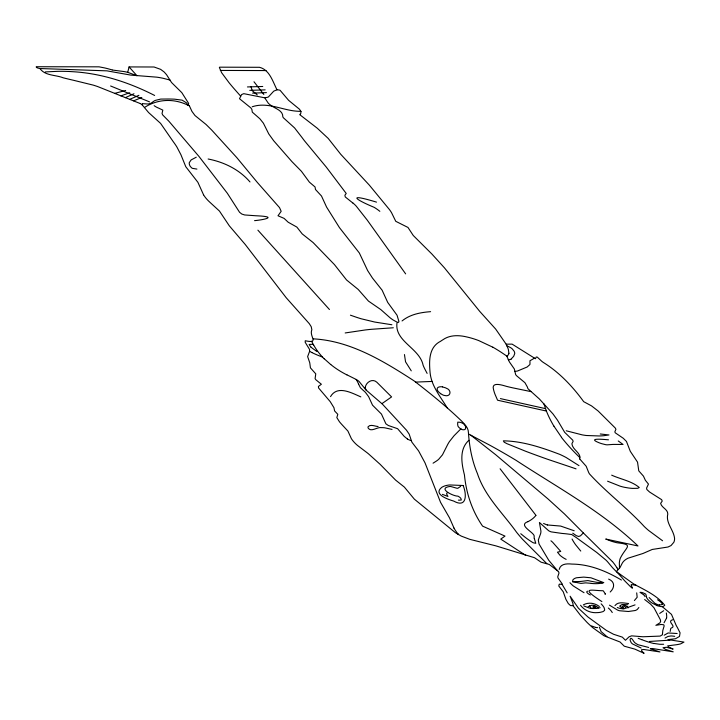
<?xml version="1.0" encoding="UTF-8"?>
<svg xmlns="http://www.w3.org/2000/svg" width="720" height="720" viewBox="0 0 720 720"><rect width="100%" height="100%" fill="white"/><g stroke="black" fill="none" stroke-linecap="round" stroke-linejoin="round"><path stroke-width="1.08" d="M404.451 354.564L405.558 361.836L411.264 370.845M365.247 387.315C366.111 382.239 372.411 378.09 376.83 382.221L391.59 396.909L381.924 403.65M313.317 338.859C350.316 340.785 383.58 361.116 413.883 380.745C430.227 393.345 446.319 406.377 461.223 420.669C464.481 424.035 468.504 427.707 468.45 432.792C469.368 446.598 471.978 460.701 477.405 473.526C484.884 496.431 502.794 513.045 516.483 532.143A194.895 88.173 22.4 0 0 522.207 538.947L546.795 563.598M508.896 353.241L508.347 349.389A66.897 30.267 22.4 0 0 507.888 348.138L506.133 344.16L495.657 329.058L479.754 311.418L444.393 267.786L431.892 254.025L413.262 235.494L407.988 227.457L395.757 221.31L391.617 212.841A54.711 24.75 22.4 0 0 389.52 209.664L369.333 185.13L340.749 154.305L328.203 138.402L317.214 128.169L299.7 114.624L300.078 114.246A28.377 12.843 22.4 0 0 300.744 113.481L301.005 111.501L299.466 109.224L288.612 100.332L280.071 90.279A5.958 2.691 22.4 0 0 276.993 89.802L273.753 91.143L268.389 96.966A13.266 6.003 22.4 0 1 263.934 97.65L243.774 93.663L241.56 94.599L239.508 98.712L250.884 107.937L251.856 109.359L252.306 112.14L259.857 118.764L263.412 123.21L268.758 133.92L273.717 140.796L291.924 161.622L301.419 171.288L309.348 182.097L315.054 186.984L315.486 189.495L321.489 196.002L326.583 207.09L339.426 227.583L359.334 252.972L367.641 270.576L372.438 278.01L382.131 290.205L387.702 302.4L397.053 315.243L398.619 320.481A9.747 4.41 22.4 0 0 398.925 321.246L398.646 322.272A2.448 1.107 22.4 0 1 397.35 322.299L393.021 319.923A28.53 12.906 22.4 0 1 390.087 317.79L380.799 309.582L368.433 301.068L358.209 289.449L346.554 279.972L334.44 264.591L313.101 242.55L302.229 233.928L296.874 227.097L288.18 222.219L284.094 218.385L278.001 215.766L281.178 211.311L279.522 207.612L257.364 182.475L236.817 157.635L211.599 129.951L206.037 124.461L194.994 115.533L191.934 111.375L189.342 105.75M579.753 459.018A13.149 5.949 22.4 0 1 579.798 457.848L579.897 457.092A13.653 6.183 22.4 0 0 579.924 456.462C578.592 451.584 572.625 449.19 571.941 444.015A10.269 4.644 22.4 0 1 572.175 443.124L573.12 441.459L572.769 440.19L564.696 432.36L557.568 420.291L552.96 413.901L539.379 398.979L528.165 388.917A6.435 2.907 22.4 0 1 527.715 388.116L527.616 387.855A19.737 8.928 22.4 0 1 527.472 387.189L524.934 382.689L516.753 375.903A12.942 5.85 22.4 0 1 515.664 374.634L514.314 368.946L509.994 362.772A30.987 14.022 22.4 0 1 509.184 361.494L506.889 356.31M579.816 457.578L577.746 455.526A199.476 90.252 22.4 0 1 561.429 437.355M396.981 323.046C394.497 341.487 419.688 348.147 423.108 365.22A99.828 45.162 22.4 0 0 424.791 368.964L427.122 373.401M506.178 344.187L512.109 344.124L535.455 358.731L536.211 357.012L537.273 357.111L541.629 361.161A11.718 5.301 22.4 0 0 543.528 362.574C559.359 372.402 572.751 386.604 583.686 401.67L591.543 405.891L598.149 411.012L615.249 428.004L615.933 429.264L614.862 431.757L615.195 432.774L623.259 438.264L626.445 441.432L630.306 451.341L637.533 462.123L638.775 470.862L643.464 476.145L645.39 480.321L648.468 484.092L646.569 488.079L646.848 489.51L649.548 492.003L661.626 499.662L662.229 501.093L660.636 503.334C661.473 507.726 667.953 509.202 667.782 514.089C665.568 522.864 673.569 529.776 674.541 538.119A38.466 17.406 22.4 0 1 673.83 542.286L671.031 545.562L667.989 547.02L652.266 549.45L642.969 553.482L628.074 558.189A48.033 21.735 22.4 0 0 622.314 563.058L619.983 567.621L616.365 571.581L632.754 583.29A30.231 13.68 22.4 0 0 638.379 586.485C647.766 591.426 658.323 596.862 664.74 605.277L662.616 606.942L671.481 614.376L676.116 625.257A61.452 27.801 22.4 0 0 677.421 627.588L680.076 632.835L679.491 636.444L675.432 638.766L667.98 639.576L683.946 642.105L680.607 643.878A55.467 25.092 22.4 0 1 674.334 644.985L667.647 645.867L668.736 647.037L673.137 649.089L666.522 647.28L663.012 647.703L665.658 649.458L673.227 651.834L652.302 648.495L650.277 648.738L659.979 651.942L643.725 649.485L641.565 649.728L641.709 650.889A5.121 2.313 22.4 0 0 642.141 651.438L644.103 653.337L634.905 649.134L624.249 646.191L620.064 642.006L604.053 635.805L592.803 627.714A96.39 43.614 22.4 0 1 586.926 622.269L580.374 615.177L572.994 605.637L570.492 605.574L568.314 603.567L565.911 599.355L563.247 591.804L558.792 586.008L559.206 584.244A2.079 0.945 22.4 0 1 560.25 584.199L562.554 584.37L558.099 578.16A10.701 4.842 22.4 0 1 557.82 576.513L559.017 573.021L558.45 571.446L549.288 564.471L541.062 562.167L534.528 557.721L495.9 545.868L469.728 539.325L461.277 536.103L455.445 532.719L414.342 499.149L404.352 487.08L395.577 480.078L380.07 464.265L368.478 453.834A57.69 26.1 22.4 0 0 365.742 451.71L357.408 445.374A32.13 14.535 22.4 0 1 351.369 438.651L347.922 431.073L342.045 424.737A69.948 31.644 22.4 0 1 339.417 421.722L336.825 417.591L337.806 414.324L334.629 410.958L334.107 408.555A13.167 5.958 22.4 0 0 333.927 407.664L330.201 401.625L318.582 387.972L318.393 386.46L321.372 384.246L316.035 379.908A7.236 3.276 22.4 0 1 315.099 378.558L315.765 373.851L310.437 367.875L309.762 362.808L307.638 356.598L309.591 351.387L309.573 349.488L305.19 342.288L305.253 340.758C319.86 343.827 308.871 336.429 311.859 329.769L311.229 326.718L309.285 323.649L286.191 297.72L245.214 244.449L229.293 225.792L219.447 211.05L209.709 202.104A36.828 16.659 22.4 0 1 203.571 194.841M129.06 66.924L127.71 72.378A14.472 6.543 22.4 0 1 130.725 73.422L136.953 75.699L129.069 66.924L154.062 66.996L160.623 69.354L164.043 71.901A58.572 26.496 22.4 0 1 166.635 74.826L170.712 81.225A27.252 12.33 22.4 0 0 171.747 82.719L181.827 92.664L188.478 103.176A9.369 4.239 22.4 0 1 188.667 103.797L188.316 104.832A5.553 2.511 22.4 0 1 187.641 105.039C173.682 98.316 157.662 98.964 144.612 107.397M666.477 618.255L664.056 622.764M605.304 593.955L603.441 591.03A1.287 0.585 22.4 0 0 602.901 590.733C592.254 590.697 578.52 586.422 601.875 601.569M559.206 569.43C560.448 563.571 567.18 563.562 571.914 564.084C589.671 564.228 606.357 571.131 621.423 580.041M142.29 104.112L142.353 103.959A2.142 0.972 22.4 0 1 142.785 103.68L146.439 103.923A9.225 4.176 22.4 0 0 148.752 103.905L150.966 103.23L154.215 100.962A20.214 9.144 22.4 0 1 155.286 100.404L160.722 99.081L168.327 99.009A140.301 63.477 22.4 0 1 174.483 99.162L182.169 100.161L186.489 102.897A25.938 11.736 22.4 0 1 187.101 103.725L187.344 104.067M638.847 607.527L637.425 609.327A20.862 9.441 22.4 0 1 635.274 610.506L628.416 611.496L619.515 610.749A7.416 3.357 22.4 0 1 617.535 610.056L609.48 605.169M610.191 592.011C614.781 587.826 615.204 581.733 608.625 579.105M460.647 486.351L457.821 488.286A3.339 1.512 22.4 0 1 456.867 488.241L451.341 486.666A5.85 2.646 22.4 0 0 450.045 486.45C436.86 488.124 453.24 496.305 457.866 496.125A5.085 2.304 22.4 0 1 459.441 497.079L459.72 497.286A6.777 3.069 22.4 0 1 460.863 498.402L461.313 499.986L459.324 500.184A27.225 12.312 22.4 0 1 458.631 500.13L458.397 500.103M330.534 396.621C337.392 384.867 351.684 392.949 360.828 396.882M468.873 440.298C459.018 449.235 461.538 463.428 464.445 474.93C466.191 493.272 472.104 510.921 482.589 526.131L504.999 536.094L500.742 539.109L525.708 555.372M470.763 435.159L495.684 454.716L547.938 498.879L564.489 513.963L583.326 532.917L580.527 535.779L578.763 536.481L576.405 535.725L572.76 533.178M614.97 605.61C618.093 601.29 624.159 603.171 628.587 603.522M506.889 356.4L507.591 355.635A26.568 12.024 22.4 0 0 508.986 353.277M664.155 635.22L668.115 632.97L677.16 633.51M460.989 428.742L454.014 435.789L449.532 441.441A163.107 73.791 22.4 0 0 447.714 444.456L442.476 454.815L438.633 459.36A89.622 40.545 22.4 0 1 436.338 461.106L433.071 463.185M634.392 600.534L637.164 597.276L636.696 592.866M402.057 320.949C410.094 314.352 420.516 312.435 430.596 311.67M659.7 613.413L663.669 610.731M588.15 606.609L591.678 605.25A7.065 3.195 22.4 0 1 593.019 605.277A7.65 3.465 22.4 0 1 594.963 605.628L597.969 607.428A12.42 5.616 22.4 0 1 598.059 608.04L596.241 608.364M665.046 638.046L667.962 636.453L670.986 635.949A17.577 7.947 22.4 0 1 673.758 636.219L674.73 636.345M672.732 619.74C666.27 621.576 676.926 626.211 671.346 628.002A10.395 4.707 22.4 0 0 670.689 628.641L670.158 631.458M447.642 492.561L446.877 493.11A4.743 2.142 22.4 0 0 446.733 494.217L447.975 496.476L442.413 494.37M527.895 521.658C517.446 525.258 534.231 532.314 534.222 536.175A19.215 8.694 22.4 0 0 534.312 538.533M510.921 359.262L513.693 356.283L514.728 353.574A14.238 6.444 22.4 0 0 513.99 350.982L512.073 348.714A7.056 3.195 22.4 0 0 510.156 347.418L508.941 346.788A15.993 7.236 22.4 0 0 506.943 345.924M125.361 97.668L133.974 93.744M196.281 157.194L191.133 159.921L189.297 162.63A15.624 7.074 22.4 0 0 189.513 164.808L189.864 165.645A13.41 6.066 22.4 0 0 190.341 166.491L191.817 168.003A2.088 0.945 22.4 0 0 192.51 168.363L196.92 169.083M112.059 69.903L107.802 68.697A91.548 41.418 22.4 0 0 104.706 67.941L99.054 66.834L36.558 66.735A7.947 3.591 22.4 0 0 36.153 66.942L37.089 67.806A8.595 3.888 22.4 0 0 39.933 68.526C45.036 75.924 55.683 74.754 63.225 77.814A270.468 122.373 22.4 0 0 73.503 80.28L93.15 85.095A51.615 23.355 22.4 0 1 97.875 86.643L129.726 99.36L138.915 95.31M583.326 604.872C588.483 601.992 594.738 602.991 599.346 606.492M635.058 604.89L624.231 608.715A8.415 3.807 22.4 0 1 623.781 608.76L623.061 608.724A1.467 0.666 22.4 0 1 622.395 608.526L619.731 606.141A42.561 19.26 22.4 0 1 620.109 605.745L621.54 604.791A7.641 3.456 22.4 0 1 622.233 604.584L627.921 604.719M133.614 100.836L141.804 97.497M120.825 95.886L129.708 92.763M114.669 93.375L125.676 90.477M591.255 583.326L585.9 582.885A11.88 5.373 22.4 0 0 584.928 582.93L581.823 583.326A9.585 4.338 22.4 0 1 580.617 583.335L572.589 581.706L572.85 579.996A17.541 7.938 22.4 0 1 573.912 578.952L574.209 578.736A17.595 7.965 22.4 0 1 576.702 577.737L583.722 577.107L590.994 577.8L603.675 582.597L602.064 582.975M252.198 106.776C266.103 102.087 279.738 108.864 293.4 110.826A46.494 21.033 22.4 0 0 300.951 111.375M254.556 220.653C263.187 219.852 277.875 216.954 258.462 215.883A133.02 60.183 22.4 0 0 255.87 215.757L244.665 214.965L241.821 214.047L239.562 212.283L227.331 193.257L198.99 156.456L168.93 121.284L162.684 114.93L162.036 113.463L162.819 110.124L158.553 108.081A9.657 4.365 22.4 0 1 154.152 105.66M598.077 608.13L600.156 607.707M345.186 332.955L365.319 329.958A286.695 129.708 22.4 0 1 371.34 329.31L393.327 327.771M669.87 640.161L649.611 641.448M514.953 371.385L516.474 371.187A31.869 14.418 22.4 0 0 517.59 370.98L527.13 367.011L529.839 364.599A10.728 4.851 22.4 0 0 529.974 363.735L529.947 360.756L532.566 359.28A18.972 8.586 22.4 0 0 534.141 358.011M415.701 382.095L432.009 381.438M45.297 71.91L56.88 71.37A157.698 71.352 22.4 0 1 60.894 71.307A138.933 62.856 22.4 0 1 72.558 71.694C101.331 73.314 129.114 82.413 154.638 95.463M463.023 485.496L450.117 484.965A19.431 8.793 22.4 0 0 448.596 485.073L446.463 485.451A33.768 15.273 22.4 0 0 441.9 487.26C432.531 494.298 448.38 499.518 453.663 501.057C467.496 508.788 466.596 493.173 463.059 485.487M572.589 581.706L578.493 581.544A29.736 13.455 22.4 0 0 581.778 581.328L587.682 580.599A7.308 3.303 22.4 0 1 588.681 580.734L589.725 580.95A29.916 13.536 22.4 0 1 590.805 581.211L596.853 582.345L603.675 582.597M252.594 93.123L266.436 92.628M249.777 90.36L265.149 89.874M247.446 86.94L262.755 86.481M663.642 644.265L661.905 644.301A29.727 13.446 22.4 0 1 659.61 644.265L653.868 643.428M220.302 70.434L266.04 70.569M659.394 604.953L658.998 604.935A2.484 1.125 22.4 0 1 658.107 604.755L656.883 604.287A11.619 5.256 22.4 0 1 656.064 603.9L655.749 603.738A6.462 2.925 22.4 0 1 654.696 603.126L649.152 597.555M39.933 68.526L106.902 70.848L130.914 75.123L156.816 77.166A48.969 22.158 22.4 0 1 162.846 78.228L169.974 80.028M597.591 627.624L597.186 627.597A8.298 3.753 22.4 0 1 595.431 627.39M312.606 344.259L309.114 344.475L310.581 346.725A19.701 8.919 22.4 0 0 311.031 347.13M600.246 433.98L608.985 434.952L603.702 435.717A131.994 59.715 22.4 0 1 599.157 435.96L586.35 435.501A41.787 18.909 22.4 0 1 582.102 434.844L566.226 430.785M593.901 606.348L595.116 606.888A8.316 3.762 22.4 0 1 595.602 607.338L595.683 607.419M608.481 439.821C604.71 439.506 586.035 437.562 599.184 442.8A21.357 9.666 22.4 0 0 601.605 443.646L605.475 444.636A9.585 4.338 22.4 0 0 607.203 444.834L612.657 444.447A21.861 9.891 22.4 0 1 614.619 444.42L623.043 444.447L618.246 440.964M391.896 324.756L374.688 322.047L361.089 318.753A76.356 34.551 22.4 0 1 355.77 317.034L350.424 315.18M623.592 607.527L623.529 607.509A2.349 1.062 22.4 0 1 622.449 607.257M648.684 647.46L638.1 644.742A7.038 3.186 22.4 0 1 635.769 643.338C633.771 643.041 631.386 635.481 630.126 639.342A17.964 8.127 22.4 0 0 630.162 640.287L631.188 642.636A6.651 3.006 22.4 0 0 632.655 644.004L641.115 648.027M442.647 386.982L445.329 387.756A4.644 2.097 22.4 0 1 446.256 388.206C452.106 390.087 450.828 397.494 444.267 395.406A3.393 1.539 22.4 0 1 443.196 395.109L440.541 393.687M378.09 426.528C375.012 426.384 370.305 423.864 368.064 426.798A9.504 4.302 22.4 0 0 368.136 428.022C371.016 432.612 377.289 426.708 381.519 427.626A16.974 7.677 22.4 0 1 384.759 427.815L392.04 429.408M531.036 391.626L513.018 387.9A127.116 57.51 22.4 0 1 506.592 386.397C502.533 385.245 490.968 381.249 493.542 389.565A98.946 44.766 22.4 0 0 495.036 394.353L497.574 400.212L546.408 411.048M500.4 398.601L545.49 408.627M636.111 585.297L631.557 584.595A1.953 0.882 22.4 0 0 631.134 584.874L632.385 588.204L630.9 587.043A52.515 23.76 22.4 0 1 630.072 586.269L624.987 581.13A71.919 32.544 22.4 0 1 621.828 577.44L616.788 571.986A100.404 45.432 22.4 0 1 615.312 570.555L612.99 568.179A49.041 22.185 22.4 0 1 611.82 566.856L607.545 561.744A35.487 16.056 22.4 0 0 605.952 560.097L596.772 552.483L576.324 537.606L571.689 534.519L567.324 533.952A72.342 32.733 22.4 0 0 562.068 533.439L551.16 531.873A7.317 3.312 22.4 0 1 548.649 530.73L539.415 522.459L540.927 531.081A42.633 19.287 22.4 0 1 540.639 533.538L538.299 540.045L539.037 543.987L548.757 560.277L557.55 570.807M595.422 627.354L591.561 625.959M208.134 159.003C224.118 162.108 239.229 169.461 249.984 181.944M547.38 524.961L560.646 526.068L574.191 530.766M576.054 468.846L547.542 459.252A407.16 184.212 22.4 0 1 525.636 451.251L506.988 443.691L504.189 442.188L503.352 440.847C522.648 441.081 541.791 447.561 559.764 454.374A42.75 19.341 22.4 0 1 566.145 457.515L578.979 465.624M376.506 202.131C347.382 193.257 354.231 199.062 374.103 207.306A26.73 12.096 22.4 0 1 379.836 211.338M594.648 607.923L593.208 607.302M187.479 105.084L189.189 105.696M611.667 475.155C620.694 479.286 631.71 481.032 639.252 487.512L637.722 488.304L632.574 488.394A38.673 17.496 22.4 0 1 628.092 487.926L624.627 487.323A26.775 12.114 22.4 0 1 620.037 486.144L607.59 481.203M641.745 639.675L638.163 638.289M129.726 99.36L140.301 103.563M622.845 604.494L626.832 606.42M656.874 605.511L652.257 603.153A15.201 6.876 22.4 0 1 648.936 600.579A11.754 5.319 22.4 0 1 646.353 596.439M657.576 599.769L660.249 601.632A26.424 11.952 22.4 0 1 661.455 602.784L662.454 604.062M110.61 85.986L149.562 101.889M583.983 606.024L589.221 607.995A8.028 3.636 22.4 0 0 590.58 608.301M543.6 523.449L544.32 523.773A14.238 6.444 22.4 0 0 547.38 524.997M346.932 374.832L356.193 379.458A11.844 5.355 22.4 0 1 359.028 381.42L366.012 389.97L382.284 404.001L406.476 430.173L409.176 434.16L411.885 442.152L417.15 449.037A57.915 26.208 22.4 0 1 418.662 451.026L425.025 462.87L440.55 502.326L449.532 517.905L453.996 528.075M311.85 352.503L309.609 351.342M112.32 70.029L124.119 71.568A18.936 8.568 22.4 0 1 127.71 72.369M468.45 433.962L489.447 445.014A338.733 153.252 22.4 0 1 516.114 460.359C557.577 487.53 601.947 511.479 637.983 545.967L605.736 539.046L611.487 541.26A50.247 22.734 22.4 0 0 617.067 542.772C634.617 544.743 625.878 546.633 620.199 558.468A89.793 40.626 22.4 0 0 619.344 562.932L619.488 568.287M492.795 347.193L478.71 340.569A40.446 18.297 22.4 0 0 466.767 336.951C458.856 335.043 449.883 334.827 442.962 339.723A212.175 95.994 22.4 0 0 440.523 341.316C428.562 347.301 429.057 361.476 430.11 372.825C431.46 386.127 440.514 396.765 447.201 407.844M584.028 592.713L573.273 585.945A29.916 13.536 22.4 0 1 570.942 583.74L569.943 582.723M407.421 439.002L404.19 436.365L397.602 428.697L388.314 425.493L385.893 423.828L381.474 414.09L372.528 405.171L368.613 396.648L365.508 392.463A20.259 9.162 22.4 0 0 363.987 391.023A36.495 16.506 22.4 0 0 363.33 390.465L360.396 387.711L358.641 384.246M317.214 351.558L316.098 350.838M507.042 356.238L503.442 353.79A87.237 39.474 22.4 0 0 492.84 347.166M662.58 540.765L648.603 530.46A65.133 29.466 22.4 0 1 644.256 526.527C627.075 507.852 606.474 492.543 589.455 473.886A26.397 11.943 22.4 0 1 588.312 471.582L586.197 466.263L579.798 459.036M257.256 94.905L252.333 90.756L250.929 86.625M644.652 599.535L650.358 603.945L653.994 607.779L660.312 619.659L660.654 621.324L659.943 622.854L655.866 625.329L661.131 624.465L663.723 624.762L664.164 625.914L663.084 629.523A37.053 16.767 22.4 0 0 662.67 631.926L662.4 634.761L660.141 636.093L642.987 636.768L631.557 635.85L629.1 636.795L625.464 640.278L622.332 637.137L613.566 634.275L606.429 630.45L587.88 616.941L578.412 608.211L570.123 596.214L572.958 603.54A21.465 9.711 22.4 0 1 572.868 605.664M606.96 636.66L601.11 631.584L599.346 627.084M352.935 203.085L345.258 196.938L344.889 195.237L346.221 193.464L326.259 167.067L304.623 140.976A169.839 76.842 22.4 0 1 302.049 137.556L294.579 127.917L283.392 117.774A7.929 3.591 22.4 0 1 282.825 116.775C282.942 110.493 275.715 108.819 271.521 105.795A15.012 6.795 22.4 0 1 268.353 103.293L264.618 97.659M643.608 594.729L640.017 592.326L641.682 592.443A8.901 4.032 22.4 0 1 642.942 592.812L645.246 593.82A2.106 0.954 22.4 0 1 645.84 594.306L646.407 596.457M550.926 540.801L552.024 541.701A19.062 8.622 22.4 0 1 552.636 542.241L560.736 551.421L557.469 552.177L559.971 555.273A24.507 11.088 22.4 0 0 561.573 556.56L562.482 557.226A13.347 6.039 22.4 0 0 566.163 559.368M622.458 607.176L622.35 607.077A1.611 0.729 22.4 0 1 622.26 606.321L622.323 606.249A2.106 0.954 22.4 0 1 623.502 606.168L623.961 606.276A1.332 0.603 22.4 0 1 624.528 606.537L624.816 606.726A7.011 3.168 22.4 0 1 625.5 607.329L625.59 607.41M330.741 364.554L324.288 358.803M520.767 533.727L525.456 537.516A48.186 21.798 22.4 0 0 531.432 541.683A26.352 11.925 22.4 0 0 533.16 542.745L535.779 543.339L534.321 538.533M583.326 532.917L612.333 561.528M580.527 605.241C584.442 610.515 590.967 613.224 597.474 612.612A29.556 13.374 22.4 0 0 600.264 612.342L603.063 611.604L604.449 610.497A8.109 3.672 22.4 0 0 604.674 609.813L604.125 607.707A20.556 9.297 22.4 0 0 601.11 603.837M257.895 230.166L329.445 309.519M240.678 96.165L234.882 89.604A261.423 118.278 22.4 0 1 229.077 82.737L221.634 72.711L219.384 67.527A1.998 0.9 22.4 0 1 219.627 67.176L259.488 67.302C269.658 69.822 272.718 81.513 277.011 89.811M580.761 551.052L575.739 544.914A66.159 29.934 22.4 0 1 572.904 540.585L572.067 539.046M140.337 103.554A8.496 3.843 22.4 0 1 142.452 105.201L148.59 112.545L160.569 123.363L173.439 141.948A95.49 43.2 22.4 0 1 176.922 147.06L180.936 154.755L185.778 166.716L197.883 182.286L203.562 194.841M567.171 592.875L562.239 584.613M263.844 94.473L253.998 81.774M458.532 534.636L457.92 533.88M500.103 468.783L535.95 515.349M561.564 437.364L553.896 426.114M405.648 273.879L367.29 220.185L356.364 206.298A22.662 10.251 22.4 0 0 352.98 203.076M616.923 567.729L618.066 569.574M356.193 379.458L356.535 380.025A61.965 28.035 22.4 0 1 358.65 384.246M313.677 345.141L311.607 341.325M645.003 596.628L644.958 596.511A7.434 3.366 22.4 0 0 643.761 594.729M543.852 403.749L546.57 411.453A202.383 91.566 22.4 0 0 553.887 426.114M142.479 105.192L142.407 104.976A8.595 3.888 22.4 0 1 142.254 104.094M666.324 612.981L666.54 614.448M411.174 440.64A9.873 4.464 22.4 0 1 407.385 439.029M324.09 358.812A85.878 38.853 22.4 0 1 313.731 345.15M346.887 374.877A47.97 21.708 22.4 0 1 330.786 364.545M457.956 533.88A61.677 27.909 22.4 0 1 453.933 528.066M322.677 357.12A49.5 22.401 22.4 0 1 311.814 352.539M316.116 350.829A30.672 13.878 22.4 0 1 310.968 347.139M612.405 561.528A70.803 32.031 22.4 0 1 616.878 567.72M366.138 390.069A19.674 8.901 22.4 0 1 365.202 387.306M510.966 359.298A11.268 5.094 22.4 0 1 508.239 359.703M440.685 393.624A8.658 3.915 22.4 0 1 437.202 388.539A8.658 3.915 22.4 0 1 442.575 386.847M662.544 606.69A13.185 5.967 22.4 0 1 656.874 605.601M653.904 643.563A46.197 20.898 22.4 0 1 641.763 639.63M666.504 614.439A46.566 21.069 22.4 0 1 666.567 618.282M602.154 583.047A34.704 15.705 22.4 0 1 591.336 583.443M596.169 608.301A21.168 9.576 22.4 0 1 590.67 608.436M626.913 606.411A5.706 2.583 22.4 0 1 628.11 607.914M591.579 608.472A10.593 4.797 22.4 0 1 589.5 605.817M593.118 607.293A1.665 0.756 22.4 0 1 593.982 606.474M535.842 515.475A80.892 36.594 22.4 0 1 527.931 521.676M605.304 593.955A5.166 2.34 22.4 0 1 605.079 594.288M608.301 608.004A18.117 8.199 22.4 0 1 612.261 612.567M623.547 608.679A7.803 3.528 22.4 0 1 617.301 607.518M590.346 594.954A6.165 2.79 22.4 0 1 587.232 592.857L586.845 592.317A2.268 1.026 22.4 0 1 586.764 591.957L586.773 591.885A4.419 1.998 22.4 0 1 587.61 591.174M659.421 604.98A12.114 5.481 22.4 0 0 661.032 604.755L661.392 604.701A8.343 3.771 22.4 0 0 662.22 604.485L662.364 604.359A1.359 0.612 22.4 0 0 662.463 604.062M465.669 427.923C465.786 430.974 461.115 429.804 459.819 428.202A7.848 3.555 22.4 0 1 458.748 427.221L458.352 426.735A5.634 2.547 22.4 0 1 457.893 425.907L457.695 424.548A16.794 7.596 22.4 0 0 457.632 424.089L457.776 422.136L460.215 422.307A5.985 2.709 22.4 0 1 461.682 422.82L462.717 423.306A3.987 1.8 22.4 0 1 463.896 424.107L465.192 425.745A12.726 5.76 22.4 0 1 465.615 427.131L465.669 427.923"/></g></svg>
